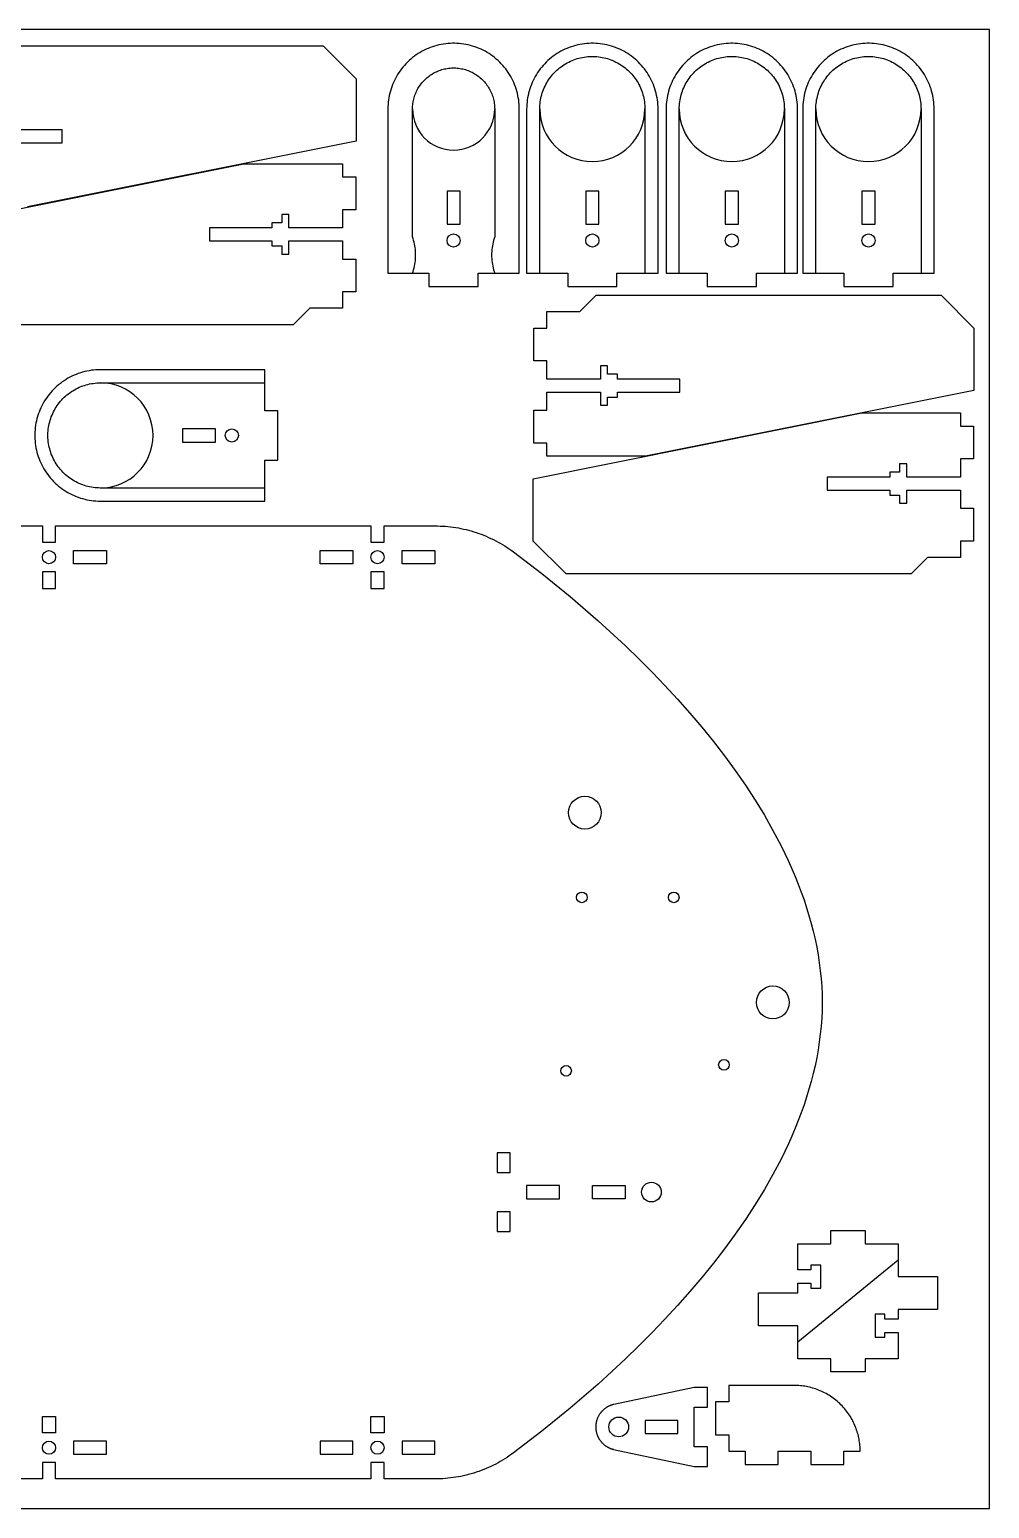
# Model space of a CAD drawing. Header units: millimetres. Extents: x 669 to 1269, y -19 to 431.
# Drawn here: x 976.6 to 1268.8, y -19.5 to 430.5 of the extents above; entities that cross this region are included whole.
import ezdxf

# ---------------------------------------------------------------- set-up
doc = ezdxf.new("R2010")
doc.units = ezdxf.units.MM
doc.header["$MEASUREMENT"] = 0
doc.layers.add('curve', color=7, linetype='Continuous')

msp = doc.modelspace()

# ---------------------------------------------------------------- linework, layer by layer
at = {"layer": 'curve'}
for points in [[(668.83, -19.49), (1268.83, -19.49), (1268.83, 430.51), (668.83, 430.51), (668.83, -19.49)], [(961.05, 425.52), (1066.05, 425.52), (1076.05, 415.52), (1076.05, 396.52), (976.05, 376.52)], [(1118.22, 356.34), (1125.72, 356.34), (1125.72, 406.34), (1125.71, 407.03), (1125.67, 407.72), (1125.61, 408.41), (1125.53, 409.09), (1125.42, 409.77), (1125.29, 410.45), (1125.14, 411.13), (1124.96, 411.79), (1124.76, 412.45), (1124.54, 413.11), (1124.29, 413.75), (1124.03, 414.39), (1123.74, 415.02), (1123.43, 415.63), (1123.1, 416.24), (1122.74, 416.83), (1122.37, 417.42), (1121.98, 417.98), (1121.57, 418.54), (1121.14, 419.08), (1120.69, 419.6), (1120.22, 420.11), (1119.74, 420.6), (1119.24, 421.08), (1118.72, 421.54), (1118.19, 421.98), (1117.64, 422.4), (1117.08, 422.8), (1116.51, 423.18), (1115.92, 423.54), (1115.32, 423.89), (1114.71, 424.21), (1114.08, 424.51), (1113.45, 424.78), (1112.81, 425.04), (1112.16, 425.27), (1111.5, 425.48), (1110.84, 425.67), (1110.17, 425.84), (1109.49, 425.98), (1108.81, 426.1), (1108.13, 426.19), (1107.44, 426.27), (1106.75, 426.31), (1106.06, 426.34), (1105.37, 426.34), (1104.68, 426.31), (1103.99, 426.27), (1103.31, 426.19), (1102.62, 426.1), (1101.94, 425.98), (1101.27, 425.84), (1100.6, 425.67), (1099.93, 425.48), (1099.28, 425.27), (1098.63, 425.04), (1097.99, 424.78), (1097.35, 424.51), (1096.73, 424.21), (1096.12, 423.89), (1095.52, 423.54), (1094.93, 423.18), (1094.36, 422.8), (1093.8, 422.4), (1093.25, 421.98), (1092.72, 421.54), (1092.2, 421.08), (1091.7, 420.6), (1091.22, 420.11), (1090.75, 419.6), (1090.3, 419.08), (1089.87, 418.54), (1089.46, 417.98), (1089.07, 417.42), (1088.69, 416.83), (1088.34, 416.24), (1088.01, 415.63), (1087.7, 415.02), (1087.41, 414.39), (1087.14, 413.75), (1086.9, 413.11), (1086.68, 412.45), (1086.48, 411.79), (1086.3, 411.13), (1086.15, 410.45), (1086.02, 409.77), (1085.91, 409.09), (1085.83, 408.41), (1085.77, 407.72), (1085.73, 407.03), (1085.72, 406.34), (1085.72, 356.34), (1093.22, 356.34), (1093.39, 356.88), (1093.55, 357.42), (1093.69, 357.97), (1093.81, 358.52), (1093.92, 359.08), (1094, 359.64), (1094.07, 360.2), (1094.11, 360.76), (1094.14, 361.33), (1094.15, 361.89), (1094.14, 362.46), (1094.11, 363.02), (1094.07, 363.59), (1094, 364.15), (1093.92, 364.71), (1093.81, 365.26), (1093.69, 365.82), (1093.55, 366.36), (1093.39, 366.91), (1093.22, 367.45), (1093.22, 406.34), (1093.23, 406.77), (1093.25, 407.2), (1093.29, 407.63), (1093.34, 408.06), (1093.4, 408.49), (1093.49, 408.91), (1093.58, 409.33), (1093.69, 409.75), (1093.82, 410.16), (1093.96, 410.57), (1094.11, 410.97), (1094.28, 411.37), (1094.46, 411.76), (1094.65, 412.15), (1094.86, 412.53), (1095.08, 412.9), (1095.31, 413.26), (1095.56, 413.62), (1095.81, 413.96), (1096.08, 414.3), (1096.36, 414.63), (1096.65, 414.95), (1096.96, 415.25), (1097.27, 415.55), (1097.59, 415.84), (1097.93, 416.11), (1098.27, 416.38), (1098.62, 416.63), (1098.98, 416.87), (1099.34, 417.09), (1099.72, 417.31), (1100.1, 417.51), (1100.49, 417.69), (1100.89, 417.87), (1101.29, 418.03), (1101.69, 418.17), (1102.1, 418.31), (1102.52, 418.42), (1102.94, 418.53), (1103.36, 418.61), (1103.78, 418.69), (1104.21, 418.75), (1104.64, 418.79), (1105.07, 418.82), (1105.5, 418.84), (1105.93, 418.84), (1106.37, 418.82), (1106.8, 418.79), (1107.23, 418.75), (1107.65, 418.69), (1108.08, 418.61), (1108.5, 418.53), (1108.92, 418.42), (1109.33, 418.31), (1109.75, 418.17), (1110.15, 418.03), (1110.55, 417.87), (1110.95, 417.69), (1111.34, 417.51), (1111.72, 417.31), (1112.09, 417.09), (1112.46, 416.87), (1112.82, 416.63), (1113.17, 416.38), (1113.51, 416.11), (1113.85, 415.84), (1114.17, 415.55), (1114.48, 415.25), (1114.78, 414.95), (1115.08, 414.63), (1115.36, 414.3), (1115.62, 413.96), (1115.88, 413.62), (1116.13, 413.26), (1116.36, 412.9), (1116.58, 412.53), (1116.79, 412.15), (1116.98, 411.76), (1117.16, 411.37), (1117.33, 410.97), (1117.48, 410.57), (1117.62, 410.16), (1117.74, 409.75), (1117.86, 409.33), (1117.95, 408.91), (1118.03, 408.49), (1118.1, 408.06), (1118.15, 407.63), (1118.19, 407.2), (1118.21, 406.77), (1118.22, 406.34), (1118.22, 367.45), (1118.04, 366.91), (1117.88, 366.36), (1117.74, 365.82), (1117.62, 365.26), (1117.52, 364.71), (1117.44, 364.15), (1117.37, 363.59), (1117.32, 363.02), (1117.29, 362.46), (1117.29, 361.89), (1117.29, 361.33), (1117.32, 360.76), (1117.37, 360.2), (1117.44, 359.64), (1117.52, 359.08), (1117.62, 358.52), (1117.74, 357.97), (1117.88, 357.42), (1118.04, 356.88), (1118.22, 356.34)], [(1131.95, 356.34), (1131.95, 406.34), (1131.96, 406.89), (1131.99, 407.44), (1132.04, 407.99), (1132.1, 408.54), (1132.19, 409.09), (1132.29, 409.63), (1132.42, 410.17), (1132.56, 410.7), (1132.72, 411.23), (1132.89, 411.75), (1133.09, 412.27), (1133.3, 412.78), (1133.54, 413.28), (1133.78, 413.78), (1134.05, 414.26), (1134.33, 414.73), (1134.63, 415.2), (1134.94, 415.65), (1135.27, 416.1), (1135.62, 416.53), (1135.97, 416.95), (1136.35, 417.36), (1136.74, 417.75), (1137.14, 418.13), (1137.55, 418.5), (1137.97, 418.85), (1138.41, 419.19), (1138.86, 419.51), (1139.32, 419.81), (1139.79, 420.1), (1140.27, 420.38), (1140.76, 420.63), (1141.26, 420.87), (1141.76, 421.1), (1142.28, 421.3), (1142.8, 421.49), (1143.32, 421.66), (1143.85, 421.81), (1144.39, 421.94), (1144.93, 422.05), (1145.48, 422.15), (1146.02, 422.22), (1146.57, 422.28), (1147.12, 422.32), (1147.67, 422.34), (1148.23, 422.34), (1148.78, 422.32), (1149.33, 422.28), (1149.88, 422.22), (1150.43, 422.15), (1150.97, 422.05), (1151.51, 421.94), (1152.05, 421.81), (1152.58, 421.66), (1153.1, 421.49), (1153.62, 421.3), (1154.14, 421.1), (1154.64, 420.87), (1155.14, 420.63), (1155.63, 420.38), (1156.11, 420.1), (1156.58, 419.81), (1157.04, 419.51), (1157.49, 419.19), (1157.93, 418.85), (1158.35, 418.5), (1158.77, 418.13), (1159.17, 417.75), (1159.55, 417.36), (1159.93, 416.95), (1160.29, 416.53), (1160.63, 416.1), (1160.96, 415.65), (1161.27, 415.2), (1161.57, 414.73), (1161.85, 414.26), (1162.12, 413.78), (1162.37, 413.28), (1162.6, 412.78), (1162.81, 412.27), (1163.01, 411.75), (1163.18, 411.23), (1163.34, 410.7), (1163.49, 410.17), (1163.61, 409.63), (1163.71, 409.09), (1163.8, 408.54), (1163.87, 407.99), (1163.91, 407.44), (1163.94, 406.89), (1163.95, 406.34), (1163.95, 356.34), (1167.95, 356.34), (1167.95, 406.34), (1167.94, 407.03), (1167.9, 407.72), (1167.84, 408.41), (1167.76, 409.09), (1167.65, 409.77), (1167.52, 410.45), (1167.37, 411.13), (1167.19, 411.79), (1166.99, 412.45), (1166.77, 413.11), (1166.53, 413.75), (1166.26, 414.39), (1165.97, 415.02), (1165.66, 415.63), (1165.33, 416.24), (1164.98, 416.83), (1164.6, 417.42), (1164.21, 417.98), (1163.8, 418.54), (1163.37, 419.08), (1162.92, 419.6), (1162.45, 420.11), (1161.97, 420.6), (1161.47, 421.08), (1160.95, 421.54), (1160.42, 421.98), (1159.87, 422.4), (1159.31, 422.8), (1158.74, 423.18), (1158.15, 423.54), (1157.55, 423.89), (1156.94, 424.21), (1156.32, 424.51), (1155.68, 424.78), (1155.04, 425.04), (1154.39, 425.27), (1153.74, 425.48), (1153.07, 425.67), (1152.4, 425.84), (1151.73, 425.98), (1151.05, 426.1), (1150.36, 426.19), (1149.67, 426.27), (1148.99, 426.31), (1148.3, 426.34), (1147.61, 426.34), (1146.92, 426.31), (1146.23, 426.27), (1145.54, 426.19), (1144.86, 426.1), (1144.18, 425.98), (1143.5, 425.84), (1142.83, 425.67), (1142.17, 425.48), (1141.51, 425.27), (1140.86, 425.04), (1140.22, 424.78), (1139.59, 424.51), (1138.96, 424.21), (1138.35, 423.89), (1137.75, 423.54), (1137.16, 423.18), (1136.59, 422.8), (1136.03, 422.4), (1135.48, 421.98), (1134.95, 421.54), (1134.43, 421.08), (1133.93, 420.6), (1133.45, 420.11), (1132.98, 419.6), (1132.53, 419.08), (1132.1, 418.54), (1131.69, 417.98), (1131.3, 417.42), (1130.93, 416.83), (1130.57, 416.24), (1130.24, 415.63), (1129.93, 415.02), (1129.64, 414.39), (1129.38, 413.75), (1129.13, 413.11), (1128.91, 412.45), (1128.71, 411.79), (1128.53, 411.13), (1128.38, 410.45), (1128.25, 409.77), (1128.14, 409.09), (1128.06, 408.41), (1128, 407.72), (1127.96, 407.03), (1127.95, 406.34), (1127.95, 356.34), (1131.95, 356.34)], [(1174.4, 356.34), (1174.4, 406.34), (1174.41, 406.89), (1174.44, 407.44), (1174.49, 407.99), (1174.56, 408.54), (1174.64, 409.09), (1174.75, 409.63), (1174.87, 410.17), (1175.01, 410.7), (1175.17, 411.23), (1175.35, 411.75), (1175.54, 412.27), (1175.76, 412.78), (1175.99, 413.28), (1176.24, 413.78), (1176.5, 414.26), (1176.78, 414.73), (1177.08, 415.2), (1177.4, 415.65), (1177.72, 416.1), (1178.07, 416.53), (1178.43, 416.95), (1178.8, 417.36), (1179.19, 417.75), (1179.59, 418.13), (1180, 418.5), (1180.43, 418.85), (1180.87, 419.19), (1181.32, 419.51), (1181.77, 419.81), (1182.25, 420.1), (1182.73, 420.38), (1183.21, 420.63), (1183.71, 420.87), (1184.22, 421.1), (1184.73, 421.3), (1185.25, 421.49), (1185.78, 421.66), (1186.31, 421.81), (1186.84, 421.94), (1187.38, 422.05), (1187.93, 422.15), (1188.48, 422.22), (1189.02, 422.28), (1189.58, 422.32), (1190.13, 422.34), (1190.68, 422.34), (1191.23, 422.32), (1191.78, 422.28), (1192.33, 422.22), (1192.88, 422.15), (1193.42, 422.05), (1193.96, 421.94), (1194.5, 421.81), (1195.03, 421.66), (1195.56, 421.49), (1196.08, 421.3), (1196.59, 421.1), (1197.1, 420.87), (1197.59, 420.63), (1198.08, 420.38), (1198.56, 420.1), (1199.03, 419.81), (1199.49, 419.51), (1199.94, 419.19), (1200.38, 418.85), (1200.81, 418.5), (1201.22, 418.13), (1201.62, 417.75), (1202.01, 417.36), (1202.38, 416.95), (1202.74, 416.53), (1203.08, 416.1), (1203.41, 415.65), (1203.73, 415.2), (1204.02, 414.73), (1204.31, 414.26), (1204.57, 413.78), (1204.82, 413.28), (1205.05, 412.78), (1205.26, 412.27), (1205.46, 411.75), (1205.64, 411.23), (1205.8, 410.7), (1205.94, 410.17), (1206.06, 409.63), (1206.17, 409.09), (1206.25, 408.54), (1206.32, 407.99), (1206.37, 407.44), (1206.39, 406.89), (1206.4, 406.34), (1206.4, 356.34), (1210.4, 356.34), (1210.4, 406.34), (1210.39, 407.03), (1210.36, 407.72), (1210.3, 408.41), (1210.21, 409.09), (1210.11, 409.77), (1209.98, 410.45), (1209.82, 411.13), (1209.65, 411.79), (1209.45, 412.45), (1209.22, 413.11), (1208.98, 413.75), (1208.71, 414.39), (1208.42, 415.02), (1208.11, 415.63), (1207.78, 416.24), (1207.43, 416.83), (1207.06, 417.42), (1206.67, 417.98), (1206.25, 418.54), (1205.82, 419.08), (1205.37, 419.6), (1204.91, 420.11), (1204.42, 420.6), (1203.92, 421.08), (1203.41, 421.54), (1202.87, 421.98), (1202.33, 422.4), (1201.77, 422.8), (1201.19, 423.18), (1200.6, 423.54), (1200, 423.89), (1199.39, 424.21), (1198.77, 424.51), (1198.14, 424.78), (1197.5, 425.04), (1196.85, 425.27), (1196.19, 425.48), (1195.52, 425.67), (1194.85, 425.84), (1194.18, 425.98), (1193.5, 426.1), (1192.81, 426.19), (1192.13, 426.27), (1191.44, 426.31), (1190.75, 426.34), (1190.06, 426.34), (1189.37, 426.31), (1188.68, 426.27), (1187.99, 426.19), (1187.31, 426.1), (1186.63, 425.98), (1185.95, 425.84), (1185.28, 425.67), (1184.62, 425.48), (1183.96, 425.27), (1183.31, 425.04), (1182.67, 424.78), (1182.04, 424.51), (1181.42, 424.21), (1180.81, 423.89), (1180.21, 423.54), (1179.62, 423.18), (1179.04, 422.8), (1178.48, 422.4), (1177.93, 421.98), (1177.4, 421.54), (1176.89, 421.08), (1176.38, 420.6), (1175.9, 420.11), (1175.43, 419.6), (1174.99, 419.08), (1174.55, 418.54), (1174.14, 417.98), (1173.75, 417.42), (1173.38, 416.83), (1173.03, 416.24), (1172.69, 415.63), (1172.38, 415.02), (1172.1, 414.39), (1171.83, 413.75), (1171.58, 413.11), (1171.36, 412.45), (1171.16, 411.79), (1170.99, 411.13), (1170.83, 410.45), (1170.7, 409.77), (1170.59, 409.09), (1170.51, 408.41), (1170.45, 407.72), (1170.42, 407.03), (1170.4, 406.34), (1170.4, 356.34), (1174.4, 356.34)], [(1216, 356.34), (1216, 406.34), (1216.01, 406.89), (1216.03, 407.44), (1216.08, 407.99), (1216.15, 408.54), (1216.23, 409.09), (1216.34, 409.63), (1216.46, 410.17), (1216.6, 410.7), (1216.76, 411.23), (1216.94, 411.75), (1217.14, 412.27), (1217.35, 412.78), (1217.58, 413.28), (1217.83, 413.78), (1218.09, 414.26), (1218.38, 414.73), (1218.67, 415.2), (1218.99, 415.65), (1219.32, 416.1), (1219.66, 416.53), (1220.02, 416.95), (1220.39, 417.36), (1220.78, 417.75), (1221.18, 418.13), (1221.6, 418.5), (1222.02, 418.85), (1222.46, 419.19), (1222.91, 419.51), (1223.37, 419.81), (1223.84, 420.1), (1224.32, 420.38), (1224.81, 420.63), (1225.3, 420.87), (1225.81, 421.1), (1226.32, 421.3), (1226.84, 421.49), (1227.37, 421.66), (1227.9, 421.81), (1228.44, 421.94), (1228.98, 422.05), (1229.52, 422.15), (1230.07, 422.22), (1230.62, 422.28), (1231.17, 422.32), (1231.72, 422.34), (1232.27, 422.34), (1232.83, 422.32), (1233.38, 422.28), (1233.93, 422.22), (1234.47, 422.15), (1235.02, 422.05), (1235.56, 421.94), (1236.09, 421.81), (1236.62, 421.66), (1237.15, 421.49), (1237.67, 421.3), (1238.18, 421.1), (1238.69, 420.87), (1239.19, 420.63), (1239.68, 420.38), (1240.16, 420.1), (1240.63, 419.81), (1241.09, 419.51), (1241.53, 419.19), (1241.97, 418.85), (1242.4, 418.5), (1242.81, 418.13), (1243.21, 417.75), (1243.6, 417.36), (1243.97, 416.95), (1244.33, 416.53), (1244.68, 416.1), (1245.01, 415.65), (1245.32, 415.2), (1245.62, 414.73), (1245.9, 414.26), (1246.16, 413.78), (1246.41, 413.28), (1246.64, 412.78), (1246.86, 412.27), (1247.05, 411.75), (1247.23, 411.23), (1247.39, 410.7), (1247.53, 410.17), (1247.65, 409.63), (1247.76, 409.09), (1247.84, 408.54), (1247.91, 407.99), (1247.96, 407.44), (1247.99, 406.89), (1248, 406.34), (1248, 356.34), (1252, 356.34), (1252, 406.34), (1251.98, 407.03), (1251.95, 407.72), (1251.89, 408.41), (1251.81, 409.09), (1251.7, 409.77), (1251.57, 410.45), (1251.42, 411.13), (1251.24, 411.79), (1251.04, 412.45), (1250.82, 413.11), (1250.57, 413.75), (1250.31, 414.39), (1250.02, 415.02), (1249.71, 415.63), (1249.37, 416.24), (1249.02, 416.83), (1248.65, 417.42), (1248.26, 417.98), (1247.85, 418.54), (1247.42, 419.08), (1246.97, 419.6), (1246.5, 420.11), (1246.02, 420.6), (1245.52, 421.08), (1245, 421.54), (1244.47, 421.98), (1243.92, 422.4), (1243.36, 422.8), (1242.78, 423.18), (1242.2, 423.54), (1241.6, 423.89), (1240.98, 424.21), (1240.36, 424.51), (1239.73, 424.78), (1239.09, 425.04), (1238.44, 425.27), (1237.78, 425.48), (1237.12, 425.67), (1236.45, 425.84), (1235.77, 425.98), (1235.09, 426.1), (1234.41, 426.19), (1233.72, 426.27), (1233.03, 426.31), (1232.34, 426.34), (1231.65, 426.34), (1230.96, 426.31), (1230.27, 426.27), (1229.59, 426.19), (1228.9, 426.1), (1228.22, 425.98), (1227.55, 425.84), (1226.88, 425.67), (1226.21, 425.48), (1225.55, 425.27), (1224.9, 425.04), (1224.26, 424.78), (1223.63, 424.51), (1223.01, 424.21), (1222.4, 423.89), (1221.8, 423.54), (1221.21, 423.18), (1220.64, 422.8), (1220.07, 422.4), (1219.53, 421.98), (1218.99, 421.54), (1218.48, 421.08), (1217.98, 420.6), (1217.49, 420.11), (1217.03, 419.6), (1216.58, 419.08), (1216.15, 418.54), (1215.74, 417.98), (1215.34, 417.42), (1214.97, 416.83), (1214.62, 416.24), (1214.29, 415.63), (1213.98, 415.02), (1213.69, 414.39), (1213.42, 413.75), (1213.18, 413.11), (1212.95, 412.45), (1212.75, 411.79), (1212.58, 411.13), (1212.42, 410.45), (1212.29, 409.77), (1212.19, 409.09), (1212.1, 408.41), (1212.04, 407.72), (1212.01, 407.03), (1212, 406.34), (1212, 356.34), (1216, 356.34)], [(967.55, 396.02), (986.55, 396.02), (986.55, 400.02), (967.55, 400.02)], [(941.91, 369.69), (1041.91, 389.69), (1071.91, 389.69), (1071.91, 385.69), (1075.91, 385.69), (1075.91, 375.69), (1071.91, 375.69), (1071.91, 370.19)], [(1103.72, 381.34), (1103.72, 371.34), (1107.72, 371.34), (1107.72, 381.34), (1103.72, 381.34)], [(1145.95, 371.34), (1149.95, 371.34), (1149.95, 381.34), (1145.95, 381.34), (1145.95, 371.34)], [(1188.4, 371.34), (1192.4, 371.34), (1192.4, 381.34), (1188.4, 381.34), (1188.4, 371.34)], [(1230, 371.34), (1234, 371.34), (1234, 381.34), (1230, 381.34), (1230, 371.34)], [(1071.91, 370.19), (1055.61, 370.19), (1055.61, 374.19), (1053.41, 374.19), (1053.41, 371.69), (1050.41, 371.69), (1050.41, 370.19), (1031.41, 370.19), (1031.41, 366.19), (1050.41, 366.19), (1050.41, 364.69), (1053.41, 364.69), (1053.41, 362.19), (1055.61, 362.19), (1055.61, 366.19), (1071.91, 366.19), (1071.91, 360.69), (1075.91, 360.69), (1075.91, 350.69), (1071.91, 350.69), (1071.91, 345.69), (1061.91, 345.69), (1056.91, 340.69), (951.91, 340.69)], [(1093.22, 356.34), (1098.22, 356.34), (1098.22, 352.34), (1113.22, 352.34), (1113.22, 356.34), (1118.22, 356.34)], [(1131.95, 356.34), (1140.45, 356.34), (1140.45, 352.34), (1155.45, 352.34), (1155.45, 356.34), (1163.95, 356.34)], [(1174.4, 356.34), (1182.9, 356.34), (1182.9, 352.34), (1197.9, 352.34), (1197.9, 356.34), (1206.4, 356.34)], [(1216, 356.34), (1224.5, 356.34), (1224.5, 352.34), (1239.5, 352.34), (1239.5, 356.34), (1248, 356.34)], [(1134.11, 320.18), (1150.41, 320.18), (1150.41, 316.18), (1152.61, 316.18), (1152.61, 318.68), (1155.61, 318.68), (1155.61, 320.18), (1174.61, 320.18), (1174.61, 324.18), (1155.61, 324.18), (1155.61, 325.68), (1152.61, 325.68), (1152.61, 328.18), (1150.41, 328.18), (1150.41, 324.18), (1134.11, 324.18), (1134.11, 329.68), (1130.11, 329.68), (1130.11, 339.68), (1134.11, 339.68), (1134.11, 344.68), (1144.11, 344.68), (1149.11, 349.68), (1254.11, 349.68), (1264.11, 339.68), (1264.11, 320.68), (1164.11, 300.68), (1134.11, 300.68), (1134.11, 304.68), (1130.11, 304.68), (1130.11, 314.68), (1134.11, 314.68), (1134.11, 320.18)], [(1048.22, 291.01), (998.22, 291.01), (997.67, 291.02), (997.12, 291.05), (996.57, 291.09), (996.02, 291.16), (995.47, 291.25), (994.93, 291.35), (994.39, 291.47), (993.86, 291.62), (993.33, 291.77), (992.81, 291.95), (992.29, 292.15), (991.78, 292.36), (991.28, 292.59), (990.79, 292.84), (990.3, 293.11), (989.83, 293.39), (989.36, 293.69), (988.91, 294), (988.46, 294.33), (988.03, 294.67), (987.61, 295.03), (987.21, 295.41), (986.81, 295.79), (986.43, 296.19), (986.06, 296.61), (985.71, 297.03), (985.38, 297.47), (985.05, 297.92), (984.75, 298.38), (984.46, 298.85), (984.19, 299.33), (983.93, 299.82), (983.69, 300.32), (983.47, 300.82), (983.26, 301.34), (983.08, 301.85), (982.91, 302.38), (982.76, 302.91), (982.62, 303.45), (982.51, 303.99), (982.42, 304.53), (982.34, 305.08), (982.28, 305.63), (982.24, 306.18), (982.22, 306.73), (982.22, 307.28), (982.24, 307.84), (982.28, 308.39), (982.34, 308.94), (982.42, 309.48), (982.51, 310.03), (982.62, 310.57), (982.76, 311.11), (982.91, 311.64), (983.08, 312.16), (983.26, 312.68), (983.47, 313.2), (983.69, 313.7), (983.93, 314.2), (984.19, 314.69), (984.46, 315.17), (984.75, 315.64), (985.05, 316.1), (985.38, 316.55), (985.71, 316.98), (986.06, 317.41), (986.43, 317.82), (986.81, 318.22), (987.21, 318.61), (987.61, 318.98), (988.03, 319.34), (988.46, 319.69), (988.91, 320.02), (989.36, 320.33), (989.83, 320.63), (990.3, 320.91), (990.79, 321.18), (991.28, 321.42), (991.78, 321.66), (992.29, 321.87), (992.81, 322.06), (993.33, 322.24), (993.86, 322.4), (994.39, 322.54), (994.93, 322.67), (995.47, 322.77), (996.02, 322.86), (996.57, 322.92), (997.12, 322.97), (997.67, 323), (998.22, 323.01), (1048.22, 323.01), (1048.22, 327.01), (998.22, 327.01), (997.53, 327), (996.84, 326.96), (996.15, 326.9), (995.47, 326.82), (994.79, 326.71), (994.11, 326.58), (993.44, 326.43), (992.77, 326.25), (992.11, 326.05), (991.45, 325.83), (990.81, 325.58), (990.17, 325.32), (989.54, 325.03), (988.93, 324.72), (988.32, 324.39), (987.73, 324.03), (987.15, 323.66), (986.58, 323.27), (986.02, 322.86), (985.48, 322.43), (984.96, 321.98), (984.45, 321.51), (983.96, 321.03), (983.48, 320.53), (983.03, 320.01), (982.59, 319.48), (982.16, 318.93), (981.76, 318.37), (981.38, 317.8), (981.02, 317.21), (980.68, 316.61), (980.36, 316), (980.06, 315.37), (979.78, 314.74), (979.52, 314.1), (979.29, 313.45), (979.08, 312.79), (978.89, 312.13), (978.72, 311.46), (978.58, 310.78), (978.46, 310.1), (978.37, 309.42), (978.3, 308.73), (978.25, 308.04), (978.23, 307.35), (978.23, 306.66), (978.25, 305.97), (978.3, 305.28), (978.37, 304.6), (978.46, 303.91), (978.58, 303.23), (978.72, 302.56), (978.89, 301.89), (979.08, 301.22), (979.29, 300.57), (979.52, 299.92), (979.78, 299.28), (980.06, 298.64), (980.36, 298.02), (980.68, 297.41), (981.02, 296.81), (981.38, 296.22), (981.76, 295.65), (982.16, 295.09), (982.59, 294.54), (983.03, 294.01), (983.48, 293.49), (983.96, 292.99), (984.45, 292.51), (984.96, 292.04), (985.48, 291.59), (986.02, 291.16), (986.58, 290.75), (987.15, 290.36), (987.73, 289.98), (988.32, 289.63), (988.93, 289.3), (989.54, 288.99), (990.17, 288.7), (990.81, 288.43), (991.45, 288.19), (992.11, 287.97), (992.77, 287.77), (993.44, 287.59), (994.11, 287.44), (994.79, 287.31), (995.47, 287.2), (996.15, 287.12), (996.84, 287.06), (997.53, 287.02), (998.22, 287.01), (1048.22, 287.01), (1048.22, 291.01)], [(1048.22, 291.01), (1048.22, 299.51), (1052.22, 299.51), (1052.22, 314.51), (1048.22, 314.51), (1048.22, 323.01)], [(1259.97, 294.35), (1243.67, 294.35), (1243.67, 298.35), (1241.47, 298.35), (1241.47, 295.85), (1238.47, 295.85), (1238.47, 294.35), (1219.47, 294.35), (1219.47, 290.35), (1238.47, 290.35), (1238.47, 288.85), (1241.47, 288.85), (1241.47, 286.35), (1243.67, 286.35), (1243.67, 290.35), (1259.97, 290.35), (1259.97, 284.85), (1263.97, 284.85), (1263.97, 274.85), (1259.97, 274.85), (1259.97, 269.85), (1249.97, 269.85), (1244.97, 264.85), (1139.97, 264.85), (1129.97, 274.85), (1129.97, 293.85), (1229.97, 313.85), (1259.97, 313.85), (1259.97, 309.85), (1263.97, 309.85), (1263.97, 299.85), (1259.97, 299.85), (1259.97, 294.35)], [(1033.22, 305.01), (1033.22, 309.01), (1023.22, 309.01), (1023.22, 305.01), (1033.22, 305.01)], [(1084.55, 279.48), (1100.84, 279.48), (1101.63, 279.45), (1102.42, 279.41), (1103.21, 279.36), (1104, 279.29), (1104.79, 279.2), (1105.59, 279.1), (1106.38, 278.98), (1107.17, 278.85), (1107.96, 278.7), (1108.74, 278.53), (1109.52, 278.35), (1110.3, 278.15), (1111.08, 277.93), (1111.85, 277.7), (1112.62, 277.46), (1113.38, 277.2), (1114.14, 276.92), (1114.89, 276.63), (1115.64, 276.32), (1116.37, 276), (1117.1, 275.67), (1117.83, 275.32), (1118.54, 274.96), (1119.25, 274.58), (1119.94, 274.19), (1120.63, 273.78), (1121.31, 273.37), (1121.98, 272.94), (1122.63, 272.5), (1123.28, 272.05), (1123.92, 271.59), (1132.56, 264.97), (1141.18, 257.97), (1149.7, 250.62), (1158.04, 242.94), (1162.12, 238.99), (1166.13, 234.97), (1170.06, 230.87), (1173.9, 226.71), (1177.64, 222.49), (1181.28, 218.21), (1184.79, 213.87), (1188.18, 209.47), (1191.44, 205.03), (1194.55, 200.54), (1197.51, 196.01), (1200.31, 191.43), (1202.93, 186.82), (1205.38, 182.17), (1206.53, 179.83), (1207.63, 177.49), (1208.69, 175.14), (1209.69, 172.78), (1210.64, 170.42), (1211.54, 168.05), (1212.38, 165.68), (1213.17, 163.3), (1213.9, 160.91), (1214.58, 158.52), (1215.19, 156.13), (1215.75, 153.73), (1216.24, 151.34), (1216.67, 148.93), (1217.04, 146.53), (1217.35, 144.12), (1217.58, 141.71), (1217.76, 139.3), (1217.86, 136.89), (1217.9, 134.48), (1217.86, 132.07), (1217.76, 129.66), (1217.58, 127.25), (1217.35, 124.85), (1217.04, 122.44), (1216.67, 120.04), (1216.24, 117.63), (1215.75, 115.23), (1215.19, 112.84), (1214.58, 110.45), (1213.9, 108.06), (1213.17, 105.67), (1212.38, 103.29), (1211.54, 100.92), (1210.64, 98.55), (1209.69, 96.19), (1208.69, 93.83), (1207.63, 91.48), (1206.53, 89.13), (1205.38, 86.8), (1202.93, 82.15), (1200.31, 77.54), (1197.51, 72.96), (1194.55, 68.43), (1191.44, 63.94), (1188.18, 59.5), (1184.79, 55.1), (1181.28, 50.76), (1177.64, 46.48), (1173.9, 42.26), (1170.06, 38.1), (1166.13, 34), (1162.12, 29.98), (1158.04, 26.03), (1149.7, 18.35), (1141.18, 11), (1132.56, 4), (1123.92, -2.62), (1123.28, -3.08), (1122.63, -3.53), (1121.98, -3.97), (1121.31, -4.4), (1120.63, -4.82), (1119.94, -5.22), (1119.25, -5.61), (1118.54, -5.99), (1117.83, -6.35), (1117.1, -6.7), (1116.37, -7.03), (1115.64, -7.35), (1114.89, -7.66), (1114.14, -7.95), (1113.38, -8.23), (1112.62, -8.49), (1111.85, -8.73), (1111.08, -8.96), (1110.3, -9.18), (1109.52, -9.38), (1108.74, -9.56), (1107.96, -9.73), (1107.17, -9.88), (1106.38, -10.01), (1105.59, -10.13), (1104.79, -10.23), (1104, -10.32), (1103.21, -10.39), (1102.42, -10.45), (1101.63, -10.48), (1100.84, -10.51), (1084.55, -10.52), (1084.55, -5.52), (1080.55, -5.52), (1080.55, -10.52), (984.55, -10.52), (984.55, -5.52), (980.55, -5.52), (980.55, -10.52), (884.55, -10.52)], [(884.55, 279.48), (980.55, 279.48), (980.55, 274.48), (984.55, 274.48), (984.55, 279.48), (1080.55, 279.48), (1080.55, 274.48), (1084.55, 274.48), (1084.55, 279.48)], [(1000.05, 267.98), (990.05, 267.98), (990.05, 271.98), (1000.05, 271.98), (1000.05, 267.98)], [(1075.05, 267.98), (1065.05, 267.98), (1065.05, 271.98), (1075.05, 271.98), (1075.05, 267.98)], [(1100.05, 267.98), (1090.05, 267.98), (1090.05, 271.98), (1100.05, 271.98), (1100.05, 267.98)], [(984.55, 260.48), (984.55, 265.48), (980.55, 265.48), (980.55, 260.48), (984.55, 260.48)], [(1084.55, 260.48), (1084.55, 265.48), (1080.55, 265.48), (1080.55, 260.48), (1084.55, 260.48)], [(1118.95, 82.76), (1122.95, 82.76), (1122.95, 88.76), (1118.95, 88.76), (1118.95, 82.76)], [(1127.95, 74.75), (1137.95, 74.75), (1137.95, 78.75), (1127.95, 78.75), (1127.95, 74.75)], [(1157.95, 74.75), (1147.95, 74.75), (1147.95, 78.75), (1157.95, 78.75), (1157.95, 74.75)], [(1118.95, 64.74), (1122.95, 64.74), (1122.95, 70.74), (1118.95, 70.74), (1118.95, 64.74)], [(1210.5, 31.07), (1210.5, 36.07), (1198.5, 36.07), (1198.5, 46.07), (1210.5, 46.07), (1210.5, 49.07), (1214.5, 49.07), (1214.5, 47.57), (1217.5, 47.57), (1217.5, 54.57), (1214.5, 54.57), (1214.5, 53.07), (1210.5, 53.07), (1210.5, 61.07), (1220.5, 61.07), (1220.5, 65.07), (1231, 65.07), (1231, 61.07), (1241, 61.07), (1241, 56.07), (1210.5, 31.07)], [(1241, 56.07), (1241, 51.07), (1253, 51.07), (1253, 41.07), (1241, 41.07), (1241, 38.07), (1237, 38.07), (1237, 39.57), (1234, 39.57), (1234, 32.57), (1237, 32.57), (1237, 34.07), (1241, 34.07), (1241, 26.07), (1231, 26.07), (1231, 22.07), (1220.5, 22.07), (1220.5, 26.07), (1210.5, 26.07), (1210.5, 31.07)], [(1154.54, 12.15), (1154.4, 12.12), (1154.26, 12.08), (1154.12, 12.05), (1153.98, 12.01), (1153.84, 11.96), (1153.7, 11.92), (1153.56, 11.87), (1153.42, 11.81), (1153.28, 11.76), (1153.14, 11.7), (1153, 11.64), (1152.87, 11.57), (1152.73, 11.5), (1152.6, 11.43), (1152.47, 11.35), (1152.33, 11.27), (1152.2, 11.19), (1152.07, 11.11), (1151.95, 11.02), (1151.82, 10.93), (1151.7, 10.84), (1151.58, 10.74), (1151.46, 10.64), (1151.34, 10.54), (1151.23, 10.44), (1151.11, 10.33), (1151, 10.22), (1150.89, 10.11), (1150.79, 9.99), (1150.69, 9.88), (1150.58, 9.76), (1150.49, 9.64), (1150.39, 9.52), (1150.3, 9.39), (1150.21, 9.26), (1150.13, 9.14), (1150.04, 9.01), (1149.96, 8.88), (1149.89, 8.74), (1149.81, 8.61), (1149.74, 8.48), (1149.68, 8.34), (1149.61, 8.2), (1149.55, 8.07), (1149.49, 7.93), (1149.44, 7.79), (1149.39, 7.65), (1149.34, 7.51), (1149.29, 7.37), (1149.25, 7.23), (1149.21, 7.09), (1149.18, 6.95), (1149.15, 6.81), (1149.12, 6.67), (1149.09, 6.53), (1149.07, 6.39), (1149.05, 6.25), (1149.03, 6.11), (1149.01, 5.98), (1149, 5.84), (1148.99, 5.7), (1148.99, 5.57), (1148.98, 5.43), (1148.98, 5.3), (1148.98, 5.17), (1148.99, 5.03), (1148.99, 4.9), (1149, 4.76), (1149.01, 4.62), (1149.03, 4.49), (1149.05, 4.35), (1149.07, 4.21), (1149.09, 4.07), (1149.12, 3.93), (1149.15, 3.79), (1149.18, 3.65), (1149.21, 3.51), (1149.25, 3.37), (1149.29, 3.23), (1149.34, 3.09), (1149.39, 2.95), (1149.44, 2.81), (1149.49, 2.67), (1149.55, 2.54), (1149.61, 2.4), (1149.68, 2.26), (1149.74, 2.13), (1149.81, 1.99), (1149.89, 1.86), (1149.96, 1.72), (1150.04, 1.59), (1150.13, 1.46), (1150.21, 1.34), (1150.3, 1.21), (1150.39, 1.09), (1150.49, 0.96), (1150.58, 0.84), (1150.69, 0.72), (1150.79, 0.61), (1150.89, 0.49), (1151, 0.38), (1151.11, 0.27), (1151.23, 0.16), (1151.34, 0.06), (1151.46, -0.04), (1151.58, -0.14), (1151.7, -0.24), (1151.82, -0.33), (1151.95, -0.42), (1152.07, -0.51), (1152.2, -0.59), (1152.33, -0.67), (1152.47, -0.75), (1152.6, -0.83), (1152.73, -0.9), (1152.87, -0.97), (1153, -1.03), (1153.14, -1.1), (1153.28, -1.16), (1153.42, -1.21), (1153.56, -1.27), (1153.7, -1.32), (1153.84, -1.36), (1153.98, -1.41), (1154.12, -1.45), (1154.26, -1.48), (1154.4, -1.52), (1178.98, -6.71), (1182.98, -6.71), (1182.98, -0.71), (1178.98, -0.71), (1178.98, 5.3), (1178.98, 11.31), (1182.98, 11.31), (1182.98, 17.31), (1178.98, 17.31), (1154.54, 12.15)], [(1204.48, -2.08), (1214.48, -2.08), (1214.48, -6.08), (1224.48, -6.08), (1224.48, -2.08), (1229.48, -2.08), (1229.47, -1.64), (1229.46, -1.19), (1229.43, -0.74), (1229.4, -0.28), (1229.35, 0.17), (1229.29, 0.63), (1229.22, 1.1), (1229.14, 1.56), (1229.05, 2.02), (1228.95, 2.49), (1228.83, 2.96), (1228.7, 3.42), (1228.56, 3.89), (1228.41, 4.36), (1228.25, 4.82), (1228.07, 5.28), (1227.88, 5.74), (1227.68, 6.2), (1227.47, 6.65), (1227.24, 7.11), (1227, 7.55), (1226.75, 8), (1226.49, 8.43), (1226.22, 8.86), (1225.93, 9.29), (1225.63, 9.71), (1225.32, 10.12), (1225, 10.53), (1224.67, 10.92), (1224.33, 11.31), (1223.98, 11.69), (1223.62, 12.06), (1223.25, 12.42), (1222.87, 12.78), (1222.48, 13.12), (1222.08, 13.45), (1221.68, 13.77), (1221.26, 14.08), (1220.85, 14.37), (1220.42, 14.66), (1219.99, 14.93), (1219.55, 15.2), (1219.11, 15.45), (1218.66, 15.69), (1218.21, 15.91), (1217.76, 16.13), (1217.3, 16.33), (1216.84, 16.52), (1216.38, 16.69), (1215.91, 16.86), (1215.45, 17.01), (1214.98, 17.15), (1214.51, 17.28), (1214.05, 17.39), (1213.58, 17.49), (1213.12, 17.59), (1212.65, 17.67), (1212.19, 17.74), (1211.73, 17.79), (1211.27, 17.84), (1210.82, 17.87), (1210.37, 17.9), (1209.92, 17.92), (1189.48, 17.92), (1189.48, 12.92), (1185.48, 12.92), (1185.48, 2.92), (1189.48, 2.92), (1189.48, -2.08), (1194.48, -2.08), (1194.48, -6.08), (1204.48, -6.08), (1204.48, -2.08)], [(980.55, 8.48), (984.55, 8.48), (984.55, 3.48), (980.55, 3.48), (980.55, 8.48)], [(1080.55, 8.48), (1084.55, 8.48), (1084.55, 3.48), (1080.55, 3.48), (1080.55, 8.48)], [(1163.98, 3.3), (1173.98, 3.3), (1173.98, 7.3), (1163.98, 7.3), (1163.98, 3.3)], [(990.05, 0.98), (990.05, -3.02), (1000.05, -3.02), (1000.05, 0.98), (990.05, 0.98)], [(1075.05, 0.98), (1065.05, 0.98), (1065.05, -3.02), (1075.05, -3.02), (1075.05, 0.98)], [(1100.05, -3.02), (1100.05, 0.98), (1090.05, 0.98), (1090.05, -3.02), (1100.05, -3.02)]]:
    msp.add_lwpolyline(points, dxfattribs=at)
for centre, radius in [((1105.72, 366.34), 2), ((1147.95, 366.34), 2), ((1190.4, 366.34), 2), ((1232, 366.34), 2), ((1038.22, 307.01), 2), ((982.55, 269.98), 2), ((1082.55, 269.98), 2), ((1145.67, 192.22), 5), ((1144.74, 166.44), 1.61), ((1172.74, 166.44), 1.61), ((1202.9, 134.48), 5), ((1188.01, 115.48), 1.61), ((1139.97, 113.67), 1.61), ((1165.95, 76.75), 3), ((1155.98, 5.3), 3), ((982.55, -1.02), 2), ((1082.55, -1.02), 2)]:
    msp.add_circle(centre, radius, dxfattribs=at)
for centre, radius, start, end in [((1105.72, 406.34), 12.5, 180, 0), ((1147.95, 406.34), 16, 180, 0), ((1190.4, 406.34), 16, 180, 0), ((1232, 406.34), 16, 180, 0), ((998.22, 307.01), 16, 270, 90)]:
    msp.add_arc(centre, radius, start, end, dxfattribs=at)

doc.saveas('drawing.dxf')
